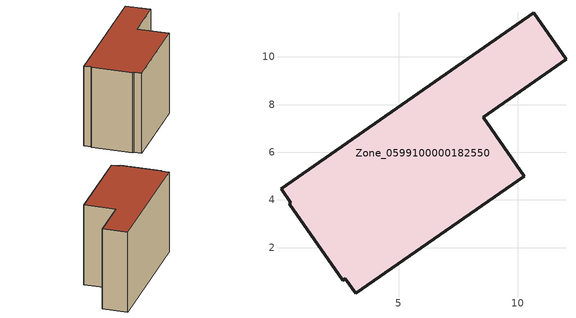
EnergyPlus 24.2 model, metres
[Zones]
Zone_0599100000182550
 floor ground (C_G): 0.41,3.83 0.47,3.89 0.06,4.46 10.66,11.86 12.02,9.9 8.54,7.47 10.26,5 3.2,0.08 2.76,0.68 2.65,0.62 z0
 wall outside (C_F): 8.54,7.47 12.02,9.9 10.66,11.86 0.06,4.46 0.47,3.89 0.41,3.83 2.65,0.62 2.76,0.68 3.2,0.08 10.26,5 8.54,7.47 z0:7.97
 roof outside (C_R): 3.2,0.08 10.26,5 8.54,7.47 12.02,9.9 10.66,11.86 0.06,4.46 0.47,3.89 0.41,3.83 2.65,0.62 2.76,0.68 z7.97
[BUILDING]
Pand.0599100000182550: North Axis=0; Terrain=City; Loads Convergence Tolerance Value=0.04; Temperature Convergence Tolerance Value=0.4; Solar Distribution=FullExterior; Maximum Number of Warmup Days=25; Minimum Number of Warmup Days=1
[Site:Location]
Rotterdam.The.Hague.AP_ZH_NLD Design_Conditions: Latitude=51.96; Longitude=4.45; Time Zone=1; Elevation=-4.5
[SITE:GROUNDTEMPERATURE:BUILDINGSURFACE]
18, 18, 18, 18, 18, 18, 18, 18, 18, 18, 18, 18
[MATERIAL] Thermal Absorptance=0.9; Solar Absorptance=0.7; Visible Absorptance=0.7
Name | Roughness | Thickness | Conductivity | Density | Specific Heat
G.TI.1975-1991 | MediumSmooth | 0.15 | 0.288461 | 540 | 1210
F.TI.1975-1991 | Rough | 0.3 | 0.230769 | 1920 | 840
R.TI.1975-1991 | MediumRough | 0.2 | 0.153846 | 1500 | 1000
[CONSTRUCTION]
C_G: G.TI.1975-1991
C_F: F.TI.1975-1991
C_R: R.TI.1975-1991
[ZONE]
Zone_0599100000182550: Type=1; Multiplier=1; Ceiling Height=Autocalculate; Volume=Autocalculate; Floor Area=autocalculate; Part of Total Floor Area=Yes
[ZONEINFILTRATION:DESIGNFLOWRATE]
Infil_Zone_0599100000182550: Zone or ZoneList or Space or SpaceList=Zone_0599100000182550; Schedule=AlwaysOn; Design Flow Rate Calculation Method=Flow/Area; Flow Rate per Floor Area=0.003; Constant Term Coefficient=1; Temperature Term Coefficient=0; Velocity Term Coefficient=0; Velocity Squared Term Coefficient=0
[HVACTEMPLATE:ZONE:IDEALLOADSAIRSYSTEM]
Zone_0599100000182550: Maximum Heating Supply Air Temperature=50; Minimum Cooling Supply Air Temperature=13; Maximum Heating Supply Air Humidity Ratio=0.0156; Minimum Cooling Supply Air Humidity Ratio=0.0077; Heating Limit=NoLimit; Cooling Limit=NoLimit; Dehumidification Control Type=ConstantSensibleHeatRatio; Cooling Sensible Heat Ratio=0.7; Dehumidification Setpoint=60; Humidification Control Type=None; Humidification Setpoint=30; Outdoor Air Method=None; Outdoor Air Flow Rate per Person=0.00944; Outdoor Air Flow Rate per Zone Floor Area=0; Outdoor Air Flow Rate per Zone=0; Demand Controlled Ventilation Type=None; Outdoor Air Economizer Type=NoEconomizer; Heat Recovery Type=None; Sensible Heat Recovery Effectiveness=0.7; Latent Heat Recovery Effectiveness=0.65
[ZONECONTROL:THERMOSTAT]
ThermostatControl_Zone_0599100000182550: Zone or ZoneList=Zone_0599100000182550; Control Type Schedule=DualSetpointControlType; Control 1=Thermostat_Zone_0599100000182550; Temperature Difference Between Cutout And Setpoint=0
[THERMOSTATSETPOINT:DUALSETPOINT]
Thermostat_Zone_0599100000182550: Heating Setpoint Temperature Schedule=HeatingSetpoint_Zone_0599100000182550; Cooling Setpoint Temperature Schedule=CoolingSetpoint_Zone_0599100000182550
[SCHEDULE:COMPACT]
HeatingSetpoint_Zone_0599100000182550: Through: 12/31, For: AllDays, Until: 24:00, 21
CoolingSetpoint_Zone_0599100000182550: Through: 12/31, For: AllDays, Until: 24:00, 24
DualSetpointControlType: Through: 12/31, For: AllDays, Until: 24:00, 4
AlwaysOn: Through: 12/31, For: AllDays, Until: 24:00, 1
